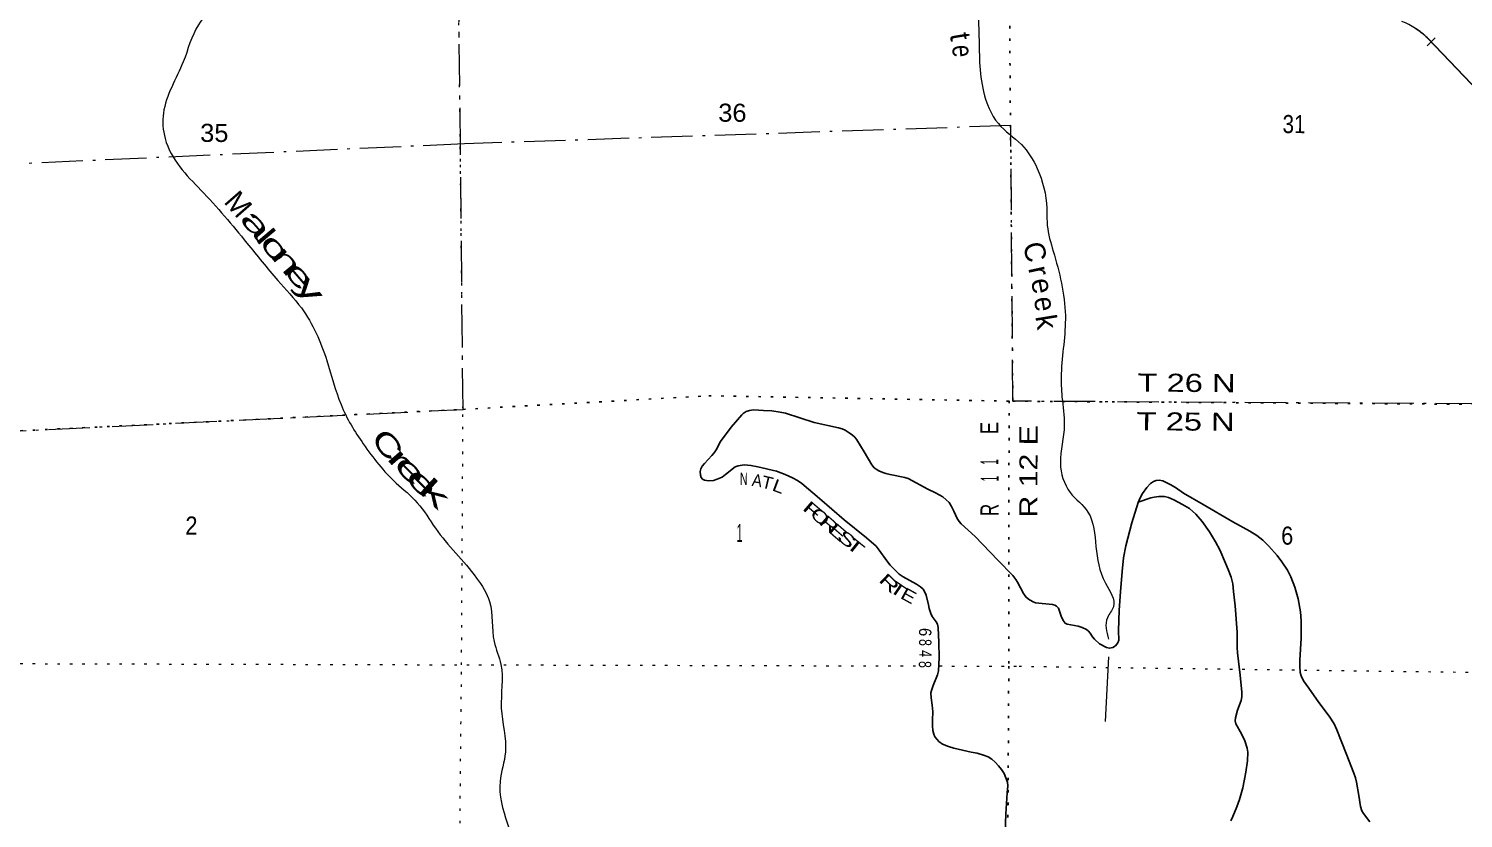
# Model space of a CAD drawing. Header units: feet. Extents: x -248627 to 3, y 0 to 184934.
# Drawn here: x -89199 to -75319, y 67190 to 74831 of the extents above; entities that cross this region are included whole.
import ezdxf
from ezdxf.enums import TextEntityAlignment as Align

# ---------------------------------------------------------------- set-up
doc = ezdxf.new("R2010")
doc.units = ezdxf.units.FT
doc.header["$LTSCALE"] = 80
doc.linetypes.add('DOT_DASHED', pattern=[7.7, 5, -1.2, 0.3, -1.2])
doc.linetypes.add('DOTTED', pattern=[1.5, 0.3, -1.2])
for name, color, linetype, lineweight in [('29', 7, 'Continuous', 25), ('30', 7, 'Continuous', 13), ('34', 7, 'Continuous', 25), ('39', 7, 'Continuous', 13), ('41', 7, 'Continuous', 13), ('44', 7, 'DOT_DASHED', 13), ('6', 7, 'DOTTED', 25), ('7', 7, 'DOTTED', 13)]:
    doc.layers.add(name, color=color, linetype=linetype, lineweight=lineweight)

msp = doc.modelspace()

# ---------------------------------------------------------------- linework, layer by layer
at = {"layer": '29'}
for points in [[(-79821.29, 69689.13), (-80041.72, 69917.88), (-80177.66, 70038.95), (-80195.58, 70062.47), (-80214.52, 70090.98), (-80249.7, 70162.49), (-80270.88, 70205.89), (-80294.73, 70244.91), (-80321.72, 70273), (-80355.43, 70301.28), (-80424.81, 70340.3), (-80500.76, 70373.77), (-80691.47, 70479.05), (-80721.77, 70489.58), (-80864.91, 70515.91), (-80906.31, 70525.93), (-80936.45, 70537.59), (-80973.31, 70552.76), (-80999.32, 70567.94), (-81019.86, 70582.9), (-81042.68, 70611.3), (-81115.08, 70736.27), (-81185.76, 70854.11), (-81205.27, 70877.96), (-81229.12, 70897.47), (-81259.47, 70921.32), (-81300.66, 70945.17), (-81329.61, 70958.84), (-81363.53, 70969.02), (-81598.18, 71021.25), (-81878.24, 71110.13), (-81929.38, 71120.77), (-82009.59, 71133.78), (-82091.26, 71135), (-82187.37, 71142.46), (-82224.18, 71137.94), (-82256.74, 71127.28), (-82287.09, 71107.77), (-82299.76, 71093.22), (-82401.22, 70974.44), (-82505.11, 70837.57), (-82549.42, 70756.56), (-82568.07, 70728.03), (-82588.44, 70702.36), (-82662.15, 70624.31), (-82681.66, 70598.29), (-82694.67, 70572.28), (-82701.22, 70545.41), (-82699.01, 70511.57), (-82692.5, 70487.73), (-82679.5, 70472.55), (-82659.98, 70461.71), (-82623.13, 70457.37), (-82574.22, 70459.91), (-82538.58, 70470.38), (-82488.71, 70492.06), (-82458.09, 70515.83), (-82363.69, 70590.39), (-82334.79, 70600.46), (-82278.42, 70609.13), (-82212.22, 70605.2), (-82146.17, 70591.79), (-81965.66, 70549.33), (-81922.87, 70533.25), (-81879.51, 70515.91), (-81807.97, 70483.39), (-81760.27, 70459.54), (-81719.08, 70431.36), (-81546.59, 70283.92), (-81309.49, 70079), (-81093.85, 69904.82), (-80999.31, 69822.16), (-80969.65, 69785.09), (-80897.42, 69681.24), (-80864.18, 69639.56), (-80836.71, 69609.7), (-80778.18, 69553.33), (-80737.83, 69525.83), (-80608.49, 69454.4), (-80572.22, 69429.76), (-80546.14, 69406.01), (-80531.52, 69384.12), (-80515.85, 69349.54), (-80494.15, 69256.23), (-80487.67, 69219.47), (-80471.93, 69171.03), (-80457.32, 69141.42), (-80418.29, 69091.55), (-80407.78, 69068.76)], [(-76452.88, 67815.6), (-76541.95, 68046.57), (-76567.2, 68102.52), (-76617.83, 68178.82), (-76717.61, 68309.55), (-76813.15, 68448.82), (-76864.97, 68521.37), (-76887, 68567.43), (-76897.49, 68601.58), (-76901.83, 68660.12), (-76901.61, 68721.04), (-76888.65, 68934.55), (-76888.85, 69100.21), (-76894.95, 69186.81), (-76917.03, 69312.67), (-76949.55, 69427.57), (-76987.88, 69527.71), (-77021.09, 69592.34), (-77075.29, 69670.39), (-77120.16, 69734.35), (-77201.03, 69824.31), (-77259.57, 69880.68), (-77287.74, 69904.52), (-77317.22, 69928.29), (-77383.14, 69969.56), (-77547.92, 70060.46), (-77836.25, 70228.18), (-78025.17, 70337.24), (-78102.9, 70390.15), (-78156.24, 70420.81), (-78226.48, 70457.36), (-78262.06, 70463.49), (-78291.52, 70459.53), (-78315.36, 70450.85), (-78345.42, 70431.04), (-78382.57, 70390.15), (-78422.2, 70333.91), (-78445.44, 70290.42), (-78464.52, 70246.09), (-78527.5, 70047.81), (-78584.95, 69827.21), (-78605.87, 69709.4), (-78620.85, 69579.92), (-78637.46, 69382.62), (-78649.59, 69205.4), (-78654.21, 69003.81), (-78652.26, 68913), (-78660.07, 68887.75), (-78683.92, 68859.56), (-78708.66, 68842.95), (-78742.45, 68835.72), (-78772.8, 68842.22), (-78840.01, 68879.07), (-78887.7, 68922.43), (-78907.22, 68946.28), (-78928.9, 68980.97), (-78944.45, 69000.13), (-78965.75, 69015.66), (-79006.94, 69037.34), (-79046.1, 69048.77), (-79152.2, 69069.86), (-79172.33, 69079.8), (-79189.05, 69104.54), (-79209.12, 69145.15), (-79236.75, 69223.78), (-79254.09, 69243.3), (-79271.44, 69254.14), (-79293.13, 69259.96), (-79458, 69275.7), (-79488.24, 69286.65), (-79527.26, 69310.5), (-79551.11, 69332.18), (-79572.82, 69364.96), (-79631.32, 69475.27), (-79648.27, 69501.77), (-79679.02, 69540.3), (-79821.29, 69689.13)], [(-78463.81, 70248.34), (-78342.61, 70289.79), (-78308.86, 70299.1), (-78265.5, 70305.6), (-78211.34, 70303.03), (-78172.28, 70294.76), (-78120.25, 70270.91), (-78035.7, 70227.55), (-77968.17, 70186.72), (-77905.62, 70132.16), (-77846.08, 70063.01), (-77775.54, 69963.06), (-77717.6, 69866.54), (-77675.82, 69787.46), (-77619.6, 69658.65), (-77593.44, 69598.84), (-77566.31, 69522.34), (-77550.08, 69457.93), (-77541.41, 69384.21), (-77526.32, 69245.13), (-77505.97, 68990.55), (-77506.71, 68844.38), (-77502.44, 68792.81), (-77477.23, 68574.42), (-77461.18, 68410.78), (-77461.9, 68364.32), (-77467.69, 68330.57), (-77503.12, 68236.14), (-77524.06, 68163.64), (-77525.67, 68131.76), (-77519.72, 68102.94), (-77464.04, 68007.36), (-77433, 67940.34), (-77409.15, 67868.79), (-77403.66, 67828.54), (-77406.99, 67747.39), (-77422.2, 67635.32), (-77452.51, 67485.06), (-77484.69, 67370.46), (-77508.88, 67300.78), (-77548.9, 67206.49), (-77567.41, 67164.19)], [(-80407.78, 69068.76), (-80398.78, 69035.19), (-80393.72, 68890.96), (-80391.1, 68741.65), (-80395.98, 68616.71), (-80405.28, 68579.92), (-80447.55, 68476.66), (-80465.99, 68428.16), (-80469.36, 68404.53), (-80468.15, 68354.45), (-80457.99, 68285.28), (-80452.98, 68220.03), (-80455.18, 68144.03), (-80455.15, 68083.45), (-80451.54, 68039.07), (-80442.14, 68003.24), (-80433.47, 67979.39), (-80411.24, 67951.45), (-80394.44, 67933.86), (-80357.59, 67907.85), (-80299.94, 67884.45), (-80249.19, 67868.82), (-80079.51, 67831.17), (-80023.72, 67818.96), (-79952.18, 67797.28), (-79917.49, 67784.26), (-79881.61, 67762.26), (-79848.11, 67734.4), (-79815.59, 67697.54), (-79787.41, 67662.86), (-79761.39, 67623.83), (-79744.05, 67582.64), (-79728.88, 67539.28), (-79724.54, 67504.59), (-79731.91, 67436.24), (-79746.7, 67230.84), (-79752.78, 67053.48)], [(-76224.22, 67155.04), (-76286.12, 67235.75), (-76300.36, 67261.61), (-76314.31, 67302.96), (-76331.18, 67411.54), (-76353.33, 67539.26), (-76363.54, 67581.68), (-76377.18, 67625.98), (-76452.88, 67815.6)]]:
    msp.add_lwpolyline(points, dxfattribs=at)
at = {"layer": '34'}
msp.add_line((-75670.42, 74666.92), (-75590.49, 74743.38), dxfattribs=at)
at = {"layer": '34', "lineweight": 13}
msp.add_line((-75664.83, 74738.47), (-75100.18, 74148.16), dxfattribs=at)
at = {"layer": '34'}
msp.add_lwpolyline([(-75776.22, 74831.52), (-75766.21, 74824.71), (-75756.28, 74817.81), (-75746.41, 74810.66), (-75736.73, 74803.41), (-75727.15, 74795.97), (-75717.73, 74788.28), (-75708.46, 74780.55), (-75699.27, 74772.62), (-75690.25, 74764.44), (-75681.37, 74756.23), (-75672.63, 74747.86), (-75664.04, 74739.24), (-75099.38, 74148.92)], dxfattribs=at)
at = {"layer": '34', "lineweight": 13}
msp.add_arc((-76159.02, 74251.55), 693.77, 44.57544, 69.40505, dxfattribs=at)
at = {"layer": '39'}
msp.add_line((-78752.58, 68751.26), (-78782.85, 68127.31), dxfattribs=at)
for points in [[(-79975.83, 77772), (-80091.17, 77529.52), (-80140.95, 76926.88), (-80193.63, 76519.84), (-80295.93, 76246.11), (-80287.07, 76032.34), (-80159.16, 75499.43), (-80034.45, 75109.69), (-80006.05, 74790.97), (-79960.94, 74222.16), (-79817.65, 73912.98), (-79595.17, 73710.29), (-79441.37, 73477.68), (-79348.86, 73094.15), (-79343.77, 72926.77), (-79286.76, 72678.49), (-79169.44, 72054.89), (-79208.92, 71490.52), (-79202.14, 71266.68), (-79179.51, 70994.37), (-79217.87, 70627.58), (-79122.79, 70342.83), (-78950.61, 70152.48), (-78873.92, 69821.44), (-78781.26, 69466.13), (-78703.99, 69237.92), (-78763.02, 69131.34), (-78753.04, 68922.65)], [(-89649.52, 76455.95), (-89602.67, 76431.68), (-89363.92, 76257.13), (-89136.67, 76185.48), (-88851.03, 76107.5), (-88374.33, 75972.14), (-87802.68, 75880.7), (-87654.01, 75807.4), (-87588.59, 75621.59), (-87487.75, 75286.4), (-87448.74, 75060.39), (-87556.61, 74869.36), (-87703.71, 74511.16), (-87895.92, 74014.05), (-87879.19, 73767.98), (-87737.7, 73495.11), (-87533.49, 73270.32), (-87087.15, 72756.05), (-86789.01, 72395.73), (-86560.86, 72128.48), (-86313.95, 71619.2), (-86177.36, 71193.11), (-85961.95, 70813.01), (-85643.77, 70434.45), (-85439.36, 70243.94), (-85263.47, 69997.11), (-84865.3, 69515.33), (-84739.68, 69286.89), (-84695.55, 68899.55), (-84630.32, 68679.46), (-84626.69, 68256.02), (-84586.82, 67828.38), (-84638.79, 67546.34), (-84568.55, 67144.76), (-84449.28, 66861.91), (-84341.85, 66623.48), (-84340.95, 66427.89), (-84459.23, 66176.42), (-84883.61, 65242.88), (-85038.57, 64919), (-85051.53, 64765.82), (-84857.68, 64490.68), (-84535.01, 64192.74), (-84181.99, 63918.85), (-84009.97, 63700.27), (-83968.76, 63508.53), (-83913.6, 63288.49), (-83822.19, 63066.26), (-83720.4, 62898.42)]]:
    msp.add_spline(points, degree=3, dxfattribs=at)
at = {"layer": '44'}
for points in [[(-92946.4, 70850), (-90313.25, 70882.18), (-90238.64, 70893.92), (-84997.03, 71147.15), (-85021.74, 73664.34), (-85051.81, 76381.72), (-90394.62, 76071.67), (-92923.36, 76091.84)], [(-61962.57, 71054.02), (-63978.31, 71077.06), (-69291.34, 71120.78), (-74567.5, 71196.66), (-79677.83, 71226.61), (-79697.17, 73893.51), (-84981.45, 73717.32), (-90314.87, 73477.47), (-90277.1, 72184.35), (-92939.54, 72172.65)]]:
    msp.add_lwpolyline(points, dxfattribs=at)
at = {"layer": '6'}
for points in [[(-79766.41, 77976.07), (-79722.1, 76537.75), (-79677.83, 71226.61)], [(-92945, 70850.04), (-90313.25, 70882.18), (-90238.64, 70893.92), (-84997.03, 71147.15), (-82618.96, 71278.95), (-79677.83, 71226.61), (-74603.05, 71192.3), (-74526.46, 71197.98), (-69276.65, 71122.52), (-63978.31, 71077.06), (-62495.26, 71060.11)], [(-79714.07, 71230.81), (-79716.62, 68662.06), (-79747.19, 63298.84), (-79755.13, 58018.19), (-79799.85, 52646.98), (-79854.54, 47293.97), (-79864.47, 46009.88)]]:
    msp.add_lwpolyline(points, dxfattribs=at)
at = {"layer": '7'}
for points in [[(-85169.73, 46029.3), (-85150.87, 47337.39), (-85128.63, 52654.27), (-85090.11, 57997.28), (-85063.9, 63302.04), (-85011.12, 68675.23), (-84997.03, 71147.15), (-85051.81, 76381.72), (-85053, 76672.73)], [(-80619.17, 68661.35), (-84936.83, 68672.09), (-90335.84, 68686.53), (-92953.98, 68670.61)], [(-61969.79, 68432.56), (-63957, 68453.76), (-69273.29, 68531.56), (-74553.41, 68591.04), (-79642.33, 68658.92), (-80436.13, 68660.89)]]:
    msp.add_lwpolyline(points, dxfattribs=at)

# ---------------------------------------------------------------- texts
at = {"layer": '30'}
for s, rotation, width, p in [('N', 359.35, 0.65, (-82282.19, 70416.06)), ('A', 351.451, 0.9, (-82159.7, 70400.57)), ('T', 346.763, 1.1, (-82066.49, 70380.19)), ('L', 339.404, 1.25, (-81963.39, 70346.14)), ('F', 319.477, 1.8, (-81655.72, 70126.33)), ('O', 319.164, 1.45, (-81581.09, 70062.61)), ('R', 319.164, 1.55, (-81493.88, 69987.24)), ('E', 319.164, 1.65, (-81408.45, 69913.4)), ('S', 321.071, 1.6, (-81321.73, 69844.64)), ('T', 321.071, 1.8, (-81241.03, 69774.63)), ('R', 316.077, 1.65, (-80914.29, 69421.56)), ('T', 325.724, 1.65, (-80822.33, 69353.49)), ('E', 331.09, 1.3, (-80713.9, 69291.22)), ('6', 267.016, 0.9, (-80585.19, 68994.53)), ('8', 269.459, 0.75, (-80584.4, 68891.97)), ('8', 269.766, 0.75, (-80587.2, 68678.92)), ('4', 269.281, 0.75, (-80583.13, 68784.11))]:
    msp.add_text(s, height=120, rotation=rotation, dxfattribs=dict(at, width=width)).set_placement(p, align=Align.CENTER)
at = {"layer": '41'}
for s, rotation, p in [('t', 279.521, (-80282.01, 74740.06)), ('M', 311.106, (-87245.58, 73067.93)), ('C', 282.983, (-79559.32, 72649.11)), ('e', 280.791, (-79489.33, 72325.45))]:
    msp.add_text(s, height=200, rotation=rotation, dxfattribs=at).set_placement(p, align=Align.CENTER)
for s, rotation, width, p in [('e', 274.594, 0.8, (-80260.81, 74607.77)), ('a', 310.728, 1.95, (-87072.64, 72875.76)), ('l', 310.254, 1.6, (-86980.33, 72756.93)), ('o', 309.651, 1.8, (-86889.54, 72650.39)), ('n', 309.645, 1.9, (-86778.28, 72522.61)), ('e', 310.593, 1.85, (-86653.43, 72378.42)), ('r', 282.082, 1.1, (-79519.37, 72467.33)), ('y', 308.206, 1.9, (-86552.73, 72251.04)), ('e', 279.299, 0.95, (-79463.65, 72153.06)), ('k', 279.261, 1.05, (-79449.63, 71977.94)), ('C', 308.089, 1.55, (-85806.53, 70745.43)), ('r', 311.031, 2.1, (-85683.23, 70602.69)), ('e', 315.281, 2.05, (-85571.35, 70489.37)), ('e', 314.869, 2.05, (-85461.1, 70368.03)), ('k', 317.601, 2.15, (-85341.17, 70262.06))]:
    msp.add_text(s, height=200, rotation=rotation, dxfattribs=dict(at, width=width)).set_placement(p, align=Align.CENTER)
at = {"layer": '6'}
for s, rotation, width, p in [('T 26 N', 359.613, 1.35, (-78471.28, 71319.7)), ('T 25 N', 359.613, 1.35, (-78479.8, 70945.45)), ('E', 89.943, 0.75, (-79817.86, 70908.57)), ('R 12 E', 89.943, 1.25, (-79439.44, 70100.23)), ('1', 89.943, 0.4, (-79816.72, 70612.61)), ('1', 89.943, 0.4, (-79815.38, 70451.41)), ('R', 89.943, 0.7, (-79815.79, 70114.4))]:
    msp.add_text(s, height=175, rotation=rotation, dxfattribs=dict(at, width=width)).set_placement(p)
at = {"layer": '7'}
for s, width, p in [('36', 1.05, (-82527.84, 73931.44)), ('31', 0.85, (-77068.14, 73821.22)), ('35', 1.05, (-87540.33, 73736.1)), ('2', 0.9, (-87683.45, 69936.08)), ('1', 0.45, (-82351.01, 69864.25)), ('6', 0.9, (-77081.8, 69838.29))]:
    msp.add_text(s, height=175, rotation=359.727, dxfattribs=dict(at, width=width)).set_placement(p)

doc.saveas('drawing.dxf')
